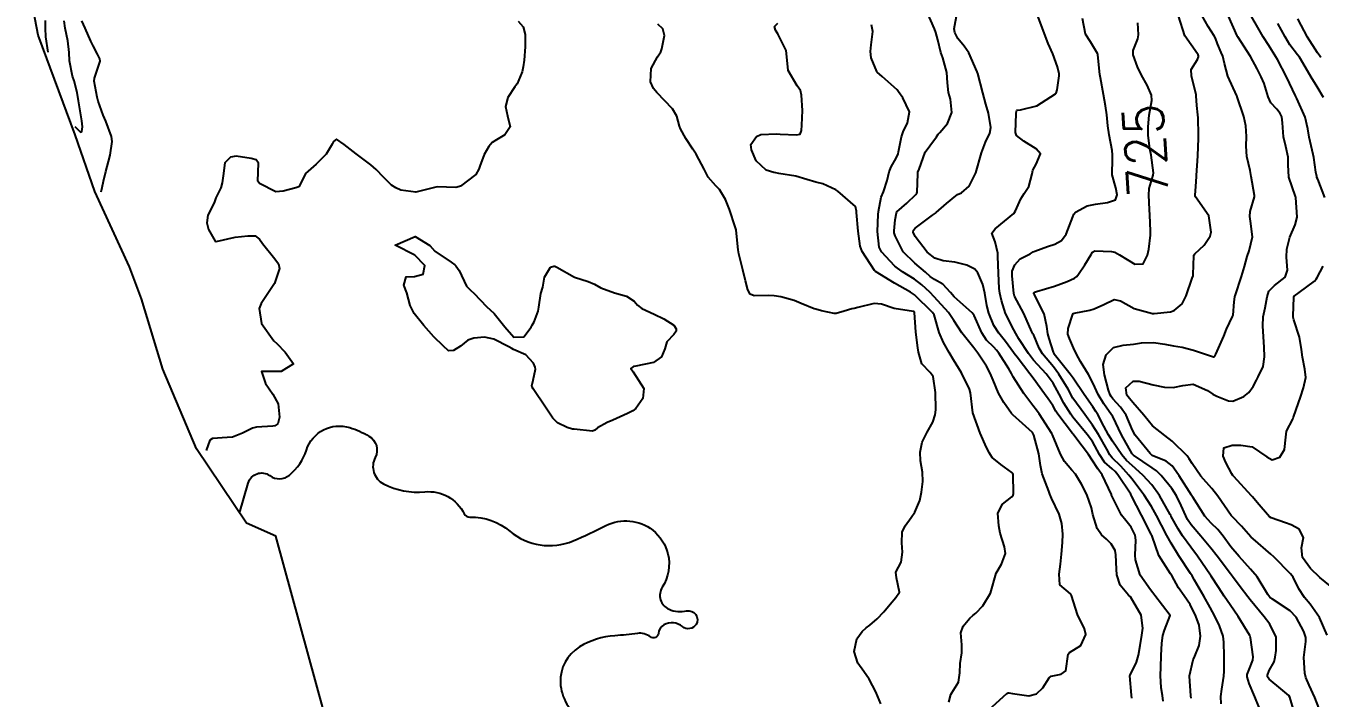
# Model space of a CAD drawing. Header units: metres. Extents: x 318500 to 325275, y 7408834 to 7428799.
# Drawn here: x 319946.5 to 320076, y 7413586.3 to 7413653.5 of the extents above; entities that cross this region are included whole.
import ezdxf
from ezdxf.enums import TextEntityAlignment as Align

# ---------------------------------------------------------------- set-up
doc = ezdxf.new("R2010")
doc.units = ezdxf.units.M
doc.header["$MEASUREMENT"] = 0
for name, color, linetype in [('Area', 45, 'Continuous'), ('Cotas', 45, 'Continuous'), ('Curvas de Nivel 1m', 11, 'Continuous'), ('Curvas de Nivel 5m', 15, 'Continuous'), ('Hidrografia', 140, 'Continuous')]:
    doc.layers.add(name, color=color, linetype=linetype)
doc.styles.add('Style-STANDARD', font='STANDARD.shx')

msp = doc.modelspace()

# ---------------------------------------------------------------- linework, layer by layer
at = {"layer": 'Area'}
msp.add_lwpolyline([(319980.38, 7413570.24), (319971.52, 7413602.52), (319968.6, 7413603.79), (319963.6, 7413611.25), (319960.23, 7413619.22), (319958.09, 7413626.25), (319956.91, 7413629.42), (319953.42, 7413636.98), (319951.47, 7413642.64), (319947.76, 7413652.59), (319946.53, 7413659.05)], dxfattribs=at)
at = {"layer": 'Curvas de Nivel 1m', "flags": 128}
for points, elevation in [([(320057.17, 7413586.31), (320057.14, 7413586.61), (320056.97, 7413588.54), (320056.99, 7413588.61), (320057.62, 7413589.9), (320057.82, 7413590.6), (320057.98, 7413591.56), (320058.16, 7413592.6), (320058.27, 7413593.29), (320058.1, 7413594.6), (320057.01, 7413596.44), (320056.84, 7413596.61), (320055.99, 7413597.6), (320055.66, 7413598.63), (320055.61, 7413599.2), (320055.56, 7413600.63), (320055.49, 7413601.06), (320055.08, 7413601.75), (320054.63, 7413602.2), (320054.13, 7413602.65), (320053.7, 7413603.26), (320053.26, 7413604.67), (320053.12, 7413605.34), (320052.67, 7413606.67), (320052.13, 7413607.7), (320051.52, 7413608.69), (320051.17, 7413609.11), (320050.44, 7413609.96), (320050.02, 7413610.71), (320049.22, 7413612.65), (320049.19, 7413612.72), (320049.16, 7413612.78), (320047.88, 7413614.74), (320047.62, 7413615.11), (320047.26, 7413615.58), (320046.37, 7413616.76), (320045.3, 7413618.45), (320045.11, 7413618.77), (320044.85, 7413619.24), (320043.86, 7413620.79), (320043.63, 7413621.1), (320043.34, 7413621.4), (320042.63, 7413622.1), (320042.16, 7413622.82), (320041.38, 7413624.56), (320041.18, 7413624.83), (320039.4, 7413626.43), (320039.02, 7413626.86), (320038.26, 7413627.71), (320037.42, 7413628.17), (320036.99, 7413628.46), (320036.51, 7413628.89), (320035.44, 7413629.79), (320034.3, 7413630.92), (320033.48, 7413632.52), (320033.39, 7413632.84), (320033.38, 7413632.93), (320033.38, 7413633.03), (320033.5, 7413634.12), (320033.61, 7413634.83), (320033.66, 7413634.93), (320034.65, 7413635.79), (320035.54, 7413636.68), (320035.65, 7413636.8), (320035.69, 7413636.91), (320035.74, 7413638.74), (320035.76, 7413638.91), (320035.87, 7413639.2), (320036.48, 7413640.9), (320036.95, 7413641.54), (320037.61, 7413642.43), (320037.79, 7413642.71), (320037.95, 7413642.88), (320038.73, 7413643.76), (320039.15, 7413644.86), (320039.01, 7413646.21), (320038.82, 7413646.87), (320038.72, 7413647.83), (320038.66, 7413648.87), (320038.25, 7413650.34), (320038.07, 7413650.88), (320037.74, 7413652.14), (320037.56, 7413652.88), (320037.42, 7413653.22), (320036.67, 7413654.9)], 721), ([(320060.3, 7413586), (320060.23, 7413586.57), (320060.1, 7413587.35), (320060.03, 7413588.57), (320060.07, 7413589.41), (320060.1, 7413590.57), (320060.16, 7413591.79), (320060.27, 7413592.57), (320060.41, 7413593.11), (320060.98, 7413594.56), (320059.47, 7413596.58), (320059.27, 7413596.84), (320059.02, 7413597.13), (320057.99, 7413598.6), (320057.53, 7413600.13), (320057.5, 7413600.61), (320057.57, 7413602.11), (320057.5, 7413602.61), (320057.1, 7413603.4), (320056.55, 7413604.06), (320056.12, 7413604.62), (320055.14, 7413606.59), (320055.12, 7413606.64), (320055.11, 7413606.67), (320054.18, 7413608.65), (320053.77, 7413609.25), (320053.18, 7413610.1), (320052.81, 7413610.67), (320051.56, 7413612.34), (320051.29, 7413612.69), (320051.22, 7413612.78), (320049.76, 7413614.71), (320049.56, 7413615.02), (320049.26, 7413615.57), (320048.79, 7413616.25), (320048.43, 7413616.73), (320047.29, 7413618.31), (320046.97, 7413618.75), (320045.68, 7413620.41), (320045.39, 7413620.77), (320045.33, 7413620.86), (320044.52, 7413621.96), (320043.85, 7413622.79), (320043.36, 7413623.58), (320042.84, 7413624.81), (320042.64, 7413625.57), (320042.45, 7413626.81), (320042.27, 7413627.66), (320041.74, 7413628.83), (320041.44, 7413629.19), (320040.67, 7413629.61), (320039.45, 7413629.91), (320038.29, 7413630.03), (320037.45, 7413630.3), (320036.69, 7413630.89), (320035.48, 7413632.46), (320035.3, 7413632.91), (320035.32, 7413633.09), (320035.49, 7413633.29), (320037.21, 7413634.59), (320037.51, 7413634.81), (320037.6, 7413634.88), (320038.62, 7413635.77), (320039.54, 7413636.54), (320039.73, 7413636.66), (320040.12, 7413636.84), (320040.88, 7413637.5), (320041.57, 7413638.83), (320042.11, 7413640.82), (320042.52, 7413641.91), (320042.96, 7413642.81), (320043.07, 7413643.37), (320042.81, 7413644.81), (320042.54, 7413645.7), (320042.25, 7413646.82), (320041.74, 7413648.78), (320041.73, 7413648.83), (320041.7, 7413648.93), (320040.84, 7413650.84), (320040.38, 7413651.49), (320039.74, 7413652.27), (320039.45, 7413652.86), (320039.39, 7413653.23), (320039.7, 7413654.86)], 722), ([(319948.76, 7413650.89), (319948.54, 7413652.44), (319948.51, 7413653.3), (319948.49, 7413654.07)], 716), ([(319951.43, 7413643.47), (319951.98, 7413642.89), (319952.13, 7413642.97), (319952.2, 7413643.43), (319952.14, 7413644.02), (319952.06, 7413644.45), (319951.8, 7413646.03), (319951.65, 7413646.86), (319951.35, 7413648.03), (319951.21, 7413648.5), (319950.91, 7413650.04), (319950.87, 7413650.88), (319950.72, 7413652.04), (319950.47, 7413653.31), (319950.37, 7413654.04)], 717), ([(319954.06, 7413636.93), (319954.17, 7413637.36), (319954.31, 7413637.99), (319954.53, 7413638.97), (319954.8, 7413639.98), (319954.96, 7413640.59), (319955.17, 7413641.98), (319955.1, 7413642.48), (319954.52, 7413643.99), (319954.25, 7413644.61), (319953.75, 7413646), (319953.65, 7413646.41), (319953.37, 7413648), (319953.38, 7413648.3), (319953.69, 7413649.2), (319953.91, 7413649.79), (319953.96, 7413650), (319953.94, 7413650.24), (319953.71, 7413650.7), (319953.25, 7413651.54), (319953.04, 7413652.01), (319952.47, 7413653.29), (319952.13, 7413654.02)], 718), ([(319995.76, 7413653.99), (319996.27, 7413653.43), (319996.49, 7413652.67), (319996.48, 7413651.43), (319996.37, 7413650.09), (319996.29, 7413649.43), (319996.18, 7413648.95), (319995.67, 7413647.75), (319995.55, 7413647.56), (319995.45, 7413647.44), (319994.73, 7413646.38), (319994.51, 7413645.46), (319994.71, 7413644.53), (319994.97, 7413643.45), (319994.43, 7413642.64), (319993.6, 7413642.13), (319993.19, 7413641.88), (319992.84, 7413641.48), (319992.38, 7413640.68), (319991.94, 7413639.49), (319991.84, 7413639.2), (319991.55, 7413638.66), (319990.01, 7413637.51), (319989.67, 7413637.39), (319989.54, 7413637.38), (319987.67, 7413637.42), (319987.54, 7413637.4), (319986.07, 7413637.02), (319985.53, 7413636.91), (319984.03, 7413637.1), (319983.54, 7413637.33), (319983.12, 7413637.61), (319982.32, 7413638.39), (319981.56, 7413639.16), (319981.03, 7413639.64), (319979.58, 7413640.74), (319978.38, 7413641.67), (319977.6, 7413642.2), (319977.31, 7413641.97), (319977.16, 7413641.69), (319976.58, 7413640.69), (319975.56, 7413639.71), (319974.49, 7413638.78), (319974, 7413637.73), (319973.82, 7413637.44), (319973.53, 7413637.33), (319972.28, 7413637), (319971.53, 7413636.95), (319969.89, 7413637.78), (319969.74, 7413637.99), (319969.81, 7413639.79), (319969.57, 7413640.14), (319969.08, 7413640.28), (319967.57, 7413640.49), (319966.99, 7413640.4), (319966.43, 7413639.83), (319966.26, 7413638.54), (319966.17, 7413637.83), (319966.03, 7413637.34), (319965.52, 7413636.32), (319965.41, 7413635.94), (319965.36, 7413635.84), (319964.74, 7413634.6), (319964.64, 7413633.85), (319964.8, 7413633.18), (319965.46, 7413632.01), (319965.58, 7413631.96), (319967.47, 7413632.4), (319968.75, 7413632.52), (319969.47, 7413632.53), (319969.89, 7413632.21), (319970.19, 7413631.78), (319971.44, 7413630.23), (319971.8, 7413629.75), (319971.9, 7413629.28), (319971.4, 7413627.76), (319970.08, 7413625.78), (319969.88, 7413625.27), (319970.1, 7413623.78), (319971.32, 7413622.03), (319971.62, 7413621.76), (319972.47, 7413620.9), (319973.3, 7413619.73), (319972.08, 7413618.96), (319971.29, 7413618.98), (319970.11, 7413618.96), (319970.49, 7413617.77), (319971.25, 7413616.7), (319971.76, 7413615.75), (319971.89, 7413614.42), (319971.73, 7413613.75), (319971.44, 7413613.53), (319971.22, 7413613.49), (319969.59, 7413613.41), (319969.21, 7413613.3), (319968.21, 7413612.79), (319967.2, 7413612.42), (319966.65, 7413612.36), (319965.2, 7413612.27), (319964.94, 7413612.1), (319964.57, 7413611.07)], 718), ([(320032.05, 7413585.75), (320031.54, 7413586.95), (320030.89, 7413588.19), (320030.36, 7413588.97), (320029.76, 7413589.82), (320029.37, 7413590.98), (320029.66, 7413592.25), (320030.19, 7413592.97), (320030.59, 7413593.33), (320030.96, 7413593.61), (320031.68, 7413594.24), (320032.36, 7413594.94), (320032.99, 7413595.72), (320033.56, 7413596.36), (320033.92, 7413596.92), (320033.62, 7413598.33), (320033.56, 7413598.92), (320034.08, 7413599.89), (320034.23, 7413600.92), (320034.14, 7413601.85), (320034.19, 7413602.92), (320034.47, 7413603.54), (320035.1, 7413604.36), (320035.44, 7413604.91), (320035.95, 7413606.07), (320036.12, 7413606.9), (320036.24, 7413607.98), (320036.23, 7413608.89), (320036.03, 7413610.04), (320035.98, 7413610.9), (320036.2, 7413611.9), (320036.69, 7413612.89), (320037.24, 7413613.91), (320037.48, 7413614.64), (320037.53, 7413614.88), (320037.55, 7413615.18), (320037.52, 7413616.88), (320037.29, 7413618.46), (320037, 7413618.88), (320036.16, 7413619.74), (320035.82, 7413620.9), (320035.75, 7413621.33), (320035.55, 7413622.91), (320035.43, 7413624.86), (320035.41, 7413624.91), (320035.38, 7413624.94), (320035.32, 7413624.97), (320033.38, 7413625.28), (320032.13, 7413625.69), (320031.39, 7413625.78), (320029.76, 7413625.36), (320029.38, 7413625.26), (320029.16, 7413625.22), (320028.37, 7413625), (320027.6, 7413624.78), (320027.38, 7413624.76), (320026.12, 7413625.03), (320025.54, 7413625.19), (320025.38, 7413625.24), (320024.09, 7413625.76), (320023.39, 7413626.06), (320022.05, 7413626.43), (320021.39, 7413626.54), (320020.86, 7413626.57), (320019.39, 7413626.54), (320018.98, 7413626.71), (320018.75, 7413627.13), (320018.52, 7413628.02), (320018.24, 7413629.14), (320017.86, 7413630.74), (320017.78, 7413631.15), (320017.74, 7413631.43), (320017.57, 7413633.15), (320017.55, 7413633.22), (320017.48, 7413633.42), (320016.9, 7413635.16), (320016.52, 7413636.17), (320015.9, 7413637.17), (320015.54, 7413637.55), (320014.78, 7413638.41), (320014.38, 7413639.19), (320013.58, 7413640.69), (320013.25, 7413641.21), (320012.56, 7413642.26), (320012.02, 7413643.22), (320011.91, 7413643.51), (320011.63, 7413644.5), (320011.22, 7413645.23), (320009.66, 7413646.86), (320009.3, 7413647.26), (320009.02, 7413647.92), (320009.09, 7413649.26), (320009.71, 7413650.42), (320010.04, 7413650.92), (320010.16, 7413651.25), (320010.42, 7413652.57), (320010.23, 7413653.25), (320009.76, 7413653.7)], 718), ([(320038.86, 7413585.91), (320039.04, 7413586.67), (320039.14, 7413586.85), (320039.82, 7413587.91), (320039.96, 7413588.84), (320039.98, 7413589.77), (320040.17, 7413590.84), (320040.14, 7413591.64), (320040.04, 7413592.84), (320040.3, 7413593.49), (320040.97, 7413594.31), (320041.24, 7413594.56), (320041.57, 7413594.82), (320042.26, 7413595.54), (320043.01, 7413596.8), (320043.59, 7413598.79), (320044.12, 7413599.7), (320044.52, 7413600.78), (320044.41, 7413601.44), (320043.99, 7413602.79), (320043.84, 7413603.53), (320043.76, 7413604.79), (320044.21, 7413605.7), (320045.14, 7413606.44), (320045.29, 7413606.62), (320045.32, 7413606.77), (320045.28, 7413608.66), (320045.25, 7413608.77), (320045.17, 7413608.88), (320044.06, 7413609.67), (320043.19, 7413610.36), (320043.01, 7413610.63), (320042.93, 7413610.8), (320042.63, 7413611.37), (320041.98, 7413612.82), (320041.25, 7413614.83), (320041.02, 7413616.83), (320040.91, 7413617.2), (320040.12, 7413618.84), (320039.32, 7413620.15), (320038.88, 7413620.86), (320038.33, 7413621.86), (320037.9, 7413622.87), (320037.38, 7413624.64), (320037.23, 7413624.88), (320035.41, 7413626.64), (320035.01, 7413626.91), (320033.41, 7413627.79), (320031.53, 7413628.96), (320031.43, 7413629.06), (320030.2, 7413630.98), (320030, 7413631.51), (320029.8, 7413632.99), (320029.62, 7413634.88), (320029.61, 7413634.99), (320029.52, 7413635.47), (320027.76, 7413637.01), (320027.54, 7413637.15), (320026.25, 7413637.73), (320025.55, 7413637.89), (320024.66, 7413638.16), (320023.55, 7413638.51), (320021.86, 7413638.78), (320021.56, 7413638.84), (320021.35, 7413638.88), (320020.59, 7413639.1), (320019.57, 7413640.03), (320019.1, 7413641.13), (320019.06, 7413641.67), (320019.61, 7413642.48), (320020.05, 7413642.67), (320021.61, 7413642.74), (320021.99, 7413642.71), (320023.61, 7413642.63), (320023.98, 7413642.7), (320024.11, 7413643.06), (320024.16, 7413643.6), (320024.22, 7413645.06), (320024.11, 7413646.61), (320024.01, 7413647.06), (320023.68, 7413647.54), (320022.78, 7413649.08), (320022.68, 7413650.11), (320022.57, 7413651.08), (320021.74, 7413652.75), (320021.53, 7413653.1), (320021.4, 7413653.46), (320021.76, 7413653.8)], 719), ([(320063.09, 7413586.31), (320063.07, 7413586.53), (320062.94, 7413588.49), (320062.94, 7413588.53), (320063.31, 7413590.14), (320063.46, 7413590.52), (320063.9, 7413591.56), (320064.03, 7413592.52), (320063.88, 7413593.61), (320063.57, 7413594.52), (320063, 7413595.66), (320062.4, 7413596.54), (320061.82, 7413597.35), (320061.15, 7413598.56), (320061.03, 7413598.75), (320059.85, 7413600.58), (320059.19, 7413602.49), (320059.15, 7413602.59), (320059.13, 7413602.63), (320059.09, 7413602.71), (320058.14, 7413604.6), (320057.14, 7413606.54), (320057.1, 7413606.61), (320057.05, 7413606.71), (320055.76, 7413608.63), (320055.49, 7413608.96), (320055.18, 7413609.23), (320054.44, 7413609.91), (320053.94, 7413610.66), (320053.21, 7413611.96), (320052.69, 7413612.68), (320051.25, 7413614.42), (320051.05, 7413614.69), (320050.37, 7413615.81), (320049.9, 7413616.71), (320049.29, 7413617.8), (320048.58, 7413618.73), (320047.32, 7413620.12), (320046.82, 7413620.76), (320045.87, 7413622.24), (320045.57, 7413622.77), (320045.36, 7413623.13), (320044.53, 7413624.78), (320044.13, 7413626.06), (320043.97, 7413626.79), (320043.9, 7413627.28), (320043.81, 7413628.79), (320043.77, 7413630.48), (320043.75, 7413630.8), (320043.48, 7413631.93), (320043.15, 7413632.81), (320043.49, 7413633.22), (320045.36, 7413634.77), (320045.42, 7413634.86), (320045.51, 7413635.05), (320046.06, 7413636.23), (320046.39, 7413636.76), (320046.84, 7413637.47), (320047.19, 7413638.75), (320047.24, 7413639.09), (320047.58, 7413639.69), (320048.01, 7413640.74), (320047.6, 7413641.25), (320046.36, 7413642.01), (320045.62, 7413642.56), (320045.54, 7413642.77), (320045.53, 7413642.86), (320045.58, 7413644.78), (320045.58, 7413644.85), (320045.65, 7413645.1), (320046.01, 7413645.13), (320047.66, 7413645.53), (320049.54, 7413646.72), (320049.6, 7413646.8), (320049.68, 7413647.15), (320049.9, 7413648.52), (320049.89, 7413648.72), (320049.71, 7413649.42), (320049.25, 7413650.73), (320048.79, 7413651.78), (320048.41, 7413652.74), (320047.78, 7413654.42)], 723), ([(320066.1, 7413585.73), (320066.07, 7413586.49), (320066.17, 7413587.2), (320066.35, 7413588.49), (320066.38, 7413589.02), (320066.38, 7413590.49), (320066.36, 7413591.9), (320066.28, 7413592.49), (320065.93, 7413593.53), (320065.47, 7413594.5), (320064.99, 7413595.38), (320064.35, 7413596.52), (320063.44, 7413598.11), (320063.19, 7413598.53), (320063.03, 7413598.78), (320061.87, 7413600.55), (320061.08, 7413601.81), (320060.65, 7413602.57), (320060.12, 7413603.6), (320059.62, 7413604.58), (320059.12, 7413605.48), (320058.4, 7413606.6), (320057.16, 7413608.24), (320056.87, 7413608.61), (320056.06, 7413609.51), (320055.19, 7413610.35), (320055.05, 7413610.5), (320054.95, 7413610.64), (320054.65, 7413611.19), (320053.84, 7413612.66), (320053.23, 7413613.62), (320052.46, 7413614.68), (320051.27, 7413616.32), (320051.13, 7413616.55), (320051.05, 7413616.69), (320050.78, 7413617.19), (320049.87, 7413618.71), (320049.31, 7413619.43), (320048.22, 7413620.74), (320047.9, 7413621.3), (320047.35, 7413622.59), (320047.26, 7413622.75), (320047.17, 7413622.93), (320046.37, 7413624.76), (320045.41, 7413626.51), (320045.34, 7413626.77), (320045.2, 7413628.54), (320045.18, 7413628.77), (320045.2, 7413629.01), (320045.44, 7413629.63), (320046, 7413630.22), (320046.98, 7413630.75), (320047.3, 7413630.92), (320047.46, 7413631), (320048.72, 7413631.48), (320049.47, 7413631.71), (320050.12, 7413632.07), (320050.6, 7413632.7), (320051.25, 7413634.44), (320051.35, 7413634.69), (320051.51, 7413634.89), (320052.68, 7413635.52), (320053.53, 7413635.7), (320054.74, 7413635.86), (320055.53, 7413636.12), (320055.7, 7413636.64), (320055.55, 7413637.35), (320055.2, 7413638.65), (320055.21, 7413640.27), (320055.23, 7413640.65), (320055.18, 7413641.06), (320054.88, 7413642.65), (320054.76, 7413643.53), (320054.67, 7413644.65), (320054.54, 7413645.54), (320054.32, 7413646.66), (320054.02, 7413648.34), (320053.97, 7413648.67), (320053.76, 7413650.63), (320053.76, 7413650.67), (320053.76, 7413650.7), (320053.73, 7413650.78), (320053.01, 7413651.95), (320052.53, 7413652.69), (320052.21, 7413654.26)], 724), ([(320073.4, 7413584.93), (320072.98, 7413586.4), (320072.87, 7413586.59), (320072.06, 7413587.24), (320070.9, 7413588.19), (320070.74, 7413588.43), (320070.73, 7413588.6), (320070.91, 7413589.06), (320071.39, 7413589.95), (320071.49, 7413590.42), (320071.59, 7413591.07), (320071.58, 7413592.42), (320070.97, 7413593.69), (320070.4, 7413594.44), (320069.01, 7413596.15), (320068.77, 7413596.45), (320068, 7413597.44), (320067.22, 7413598.48), (320067.03, 7413598.74), (320065.7, 7413600.5), (320065.07, 7413601.3), (320064.05, 7413602.52), (320063.1, 7413603.65), (320062.74, 7413604.17), (320062.55, 7413604.54), (320062.11, 7413605.56), (320061.63, 7413606.55), (320061.15, 7413607.27), (320060.1, 7413608.58), (320059.63, 7413609.04), (320059.18, 7413609.35), (320057.31, 7413610.61), (320057.19, 7413610.73), (320056.12, 7413612.63), (320055.25, 7413614.46), (320055.14, 7413614.64), (320054.35, 7413615.74), (320053.8, 7413616.66), (320053.29, 7413617.76), (320052.81, 7413618.67), (320052.04, 7413619.96), (320051.64, 7413620.69), (320051.34, 7413621.33), (320050.91, 7413622.26), (320050.76, 7413622.7), (320050.78, 7413623.28), (320051.26, 7413624.69), (320051.3, 7413624.77), (320051.38, 7413624.8), (320052.96, 7413625.1), (320053.39, 7413625.23), (320054.37, 7413625.68), (320055.4, 7413626.18), (320056.01, 7413626.02), (320057.39, 7413625.26), (320059.21, 7413624.77), (320059.38, 7413624.76), (320061.02, 7413624.94), (320061.39, 7413625.06), (320062.19, 7413625.75), (320062.6, 7413626.54), (320063.2, 7413628.31), (320063.28, 7413628.53), (320063.3, 7413628.66), (320063.36, 7413630.53), (320063.38, 7413630.62), (320063.46, 7413630.73), (320064.39, 7413631.6), (320065, 7413632.51), (320065.11, 7413632.9), (320064.86, 7413634.52), (320063.54, 7413636.45), (320063.5, 7413636.53), (320063.49, 7413636.59), (320063.55, 7413637.48), (320063.62, 7413638.47), (320063.62, 7413638.53), (320063.62, 7413638.58), (320063.76, 7413640.54), (320063.84, 7413642.31), (320063.84, 7413642.54), (320063.78, 7413644.41), (320063.77, 7413644.54), (320063.76, 7413644.64), (320063.66, 7413645.56), (320063.59, 7413646.54), (320063.58, 7413646.63), (320063.13, 7413648.55), (320063.09, 7413649.16), (320063.72, 7413650.18), (320063.84, 7413650.43), (320063.84, 7413650.54), (320063.81, 7413650.62), (320063.73, 7413650.74), (320062.45, 7413652.55), (320061.82, 7413654.52)], 726), ([(320075.87, 7413585.35), (320075.46, 7413586.36), (320074.89, 7413587.62), (320074.58, 7413588.37), (320074.48, 7413588.81), (320074.36, 7413590.38), (320074.55, 7413591.98), (320074.56, 7413592.38), (320074.36, 7413592.98), (320073.59, 7413594.39), (320072.99, 7413595.04), (320071.23, 7413596.2), (320071.01, 7413596.35), (320070.93, 7413596.43), (320070.76, 7413596.68), (320069.68, 7413598.44), (320069.04, 7413599.2), (320067.9, 7413600.47), (320067.07, 7413601.45), (320066.29, 7413602.49), (320065.75, 7413603.16), (320065.1, 7413603.79), (320064.46, 7413604.52), (320063.25, 7413606.41), (320063.18, 7413606.53), (320063.14, 7413606.59), (320061.89, 7413608.55), (320061.6, 7413608.98), (320061.18, 7413609.53), (320060.6, 7413609.99), (320059.19, 7413610.58), (320059, 7413610.78), (320057.5, 7413612.61), (320057.23, 7413613.1), (320056.59, 7413614.62), (320056.04, 7413615.41), (320055.27, 7413616.24), (320055.08, 7413616.46), (320054.98, 7413616.64), (320054.81, 7413617.11), (320054.43, 7413618.65), (320054.29, 7413619.68), (320054.58, 7413620.65), (320055.34, 7413621.36), (320056.3, 7413621.59), (320057.34, 7413621.69), (320058.13, 7413621.82), (320059.34, 7413621.87), (320060.46, 7413621.69), (320061.34, 7413621.54), (320062.2, 7413621.41), (320063.34, 7413621.12), (320065.13, 7413620.51), (320065.33, 7413620.45), (320065.39, 7413620.45), (320065.45, 7413620.51), (320065.55, 7413620.72), (320066.35, 7413622.49), (320066.64, 7413623.21), (320067.24, 7413624.48), (320067.28, 7413624.59), (320067.4, 7413625.95), (320067.45, 7413626.44), (320067.46, 7413626.48), (320067.48, 7413626.55), (320068.13, 7413628.47), (320068.43, 7413629.48), (320068.68, 7413630.46), (320068.88, 7413631.05), (320069.22, 7413632.45), (320069.04, 7413633.99), (320068.96, 7413634.46), (320069, 7413634.98), (320069.43, 7413636.45), (320069.43, 7413636.56), (320069.1, 7413638.46), (320068.98, 7413639.06), (320068.67, 7413640.47), (320068.58, 7413641.5), (320068.62, 7413642.47), (320068.56, 7413643.55), (320068.35, 7413644.47), (320067.71, 7413646.44), (320067.7, 7413646.48), (320067.67, 7413646.54), (320066.75, 7413648.49), (320066.44, 7413649.78), (320066.26, 7413650.5), (320066.1, 7413650.87), (320065.74, 7413651.73), (320065.53, 7413652.29), (320065.41, 7413652.52), (320064.81, 7413653.48), (320064.18, 7413654.53)], 727), ([(320076.7, 7413592.61), (320075.93, 7413594.36), (320075, 7413595.7), (320074.44, 7413596.38), (320073.88, 7413597.25), (320073.29, 7413598.4), (320073.03, 7413598.73), (320071.36, 7413600.43), (320071.06, 7413600.72), (320069.29, 7413602.24), (320069.09, 7413602.42), (320069.06, 7413602.45), (320068.13, 7413603.49), (320067.19, 7413604.48), (320067.11, 7413604.57), (320065.76, 7413606.5), (320065.15, 7413607.26), (320064.07, 7413608.52), (320063.18, 7413609.78), (320062.91, 7413610.25), (320062.7, 7413610.54), (320061.21, 7413612.01), (320060.45, 7413612.57), (320059.23, 7413613.54), (320058.35, 7413614.6), (320057.26, 7413615.88), (320056.91, 7413616.26), (320056.66, 7413616.62), (320056.56, 7413617.34), (320057.29, 7413618.01), (320057.89, 7413618), (320059.29, 7413617.65), (320060.43, 7413617.42), (320061.28, 7413617.36), (320062.25, 7413617.58), (320063.29, 7413617.72), (320064.74, 7413617.06), (320065.27, 7413616.7), (320065.67, 7413616.5), (320066.83, 7413616.05), (320067.27, 7413616.01), (320068.36, 7413616.46), (320068.86, 7413616.87), (320069.29, 7413617.48), (320069.62, 7413618.12), (320069.8, 7413618.44), (320070.29, 7413619.47), (320070.42, 7413620.44), (320070.39, 7413621.39), (320070.34, 7413622.44), (320070.26, 7413623.55), (320070.31, 7413624.44), (320070.51, 7413625.33), (320070.68, 7413626.44), (320070.85, 7413627.01), (320071.42, 7413627.58), (320072.49, 7413628.41), (320072.74, 7413629.11), (320072.64, 7413630.41), (320072.68, 7413631.2), (320072.95, 7413632.41), (320073.5, 7413633.64), (320073.69, 7413634.4), (320073.58, 7413636.36), (320073.57, 7413636.4), (320073.54, 7413636.46), (320072.85, 7413638.41), (320072.8, 7413639.63), (320072.81, 7413640.41), (320072.55, 7413641.47), (320072.32, 7413642.42), (320072.23, 7413643.84), (320072.16, 7413644.42), (320072.01, 7413644.78), (320071.66, 7413645.2), (320071.06, 7413645.84), (320070.78, 7413646.44), (320070.38, 7413647.76), (320070.1, 7413648.45), (320069.71, 7413649.24), (320069.02, 7413650.47), (320067.75, 7413652.44), (320067.74, 7413652.47), (320067.71, 7413652.52), (320066.83, 7413654.49)], 728), ([(320076.45, 7413636.37), (320075.76, 7413638.19), (320075.68, 7413638.38), (320075.66, 7413638.46), (320075.58, 7413638.91), (320075.36, 7413640.38), (320075.29, 7413640.68), (320074.9, 7413642.39), (320074.78, 7413643.25), (320074.5, 7413644.39), (320073.67, 7413646.26), (320073.62, 7413646.35), (320073.59, 7413646.4), (320073.52, 7413646.55), (320072.63, 7413648.42), (320071.73, 7413650.16), (320071.57, 7413650.43), (320070.86, 7413651.57), (320070.3, 7413652.45), (320069.76, 7413653.36), (320069.12, 7413654.47)], 729), ([(320076.06, 7413650.38), (320075.92, 7413650.57), (320075.73, 7413650.85), (320074.72, 7413652.39), (320073.78, 7413654.24)], 731), ([(320077.02, 7413597.5), (320075.97, 7413598.36), (320075.04, 7413599.26), (320074.23, 7413600.38), (320074.12, 7413601.34), (320074.32, 7413602.38), (320073.9, 7413603.19), (320073.1, 7413603.63), (320072.53, 7413603.84), (320071.11, 7413604.33), (320070.94, 7413604.43), (320069.7, 7413605.87), (320069.23, 7413606.45), (320069.14, 7413606.55), (320067.37, 7413608.48), (320067.27, 7413608.58), (320067.17, 7413608.74), (320066.56, 7413609.86), (320066.29, 7413610.49), (320066.35, 7413611.34), (320067.21, 7413611.6), (320068.06, 7413611.61), (320069.2, 7413611.43), (320070.65, 7413610.44), (320071.19, 7413610.13), (320071.95, 7413610.42), (320072.44, 7413611.17), (320072.56, 7413612.41), (320072.64, 7413613), (320073.25, 7413614.2), (320073.31, 7413614.34), (320073.33, 7413614.4), (320073.38, 7413614.52), (320074.02, 7413616.39), (320074.34, 7413617.33), (320074.56, 7413618.38), (320074.48, 7413619.21), (320074.22, 7413620.39), (320074.12, 7413621.17), (320073.92, 7413622.39), (320073.38, 7413624.12), (320073.29, 7413624.4), (320073.29, 7413624.5), (320073.35, 7413626.4), (320073.41, 7413626.49), (320073.9, 7413626.87), (320075.43, 7413628.01), (320075.6, 7413628.2), (320075.7, 7413628.37), (320076.31, 7413629.5)], 729)]:
    msp.add_lwpolyline(points, dxfattribs=dict(at, elevation=elevation))
at = {"layer": 'Curvas de Nivel 1m', "elevation": 718, "flags": 128}
msp.add_lwpolyline([(319999, 7413629.39), (319999.33, 7413629.49), (319999.43, 7413629.49), (319999.65, 7413629.39), (320001.42, 7413628.41), (320002.78, 7413627.97), (320003.41, 7413627.69), (320004.04, 7413627.32), (320005.4, 7413626.82), (320006.61, 7413626.51), (320007.39, 7413625.99), (320007.7, 7413625.6), (320008.16, 7413625.27), (320009.37, 7413624.7), (320010.36, 7413624.24), (320011.36, 7413623.6), (320011.59, 7413623.23), (320011.58, 7413622.99), (320011.34, 7413622.68), (320010.65, 7413621.92), (320010.45, 7413621.24), (320010.11, 7413620.45), (320009.31, 7413619.86), (320007.53, 7413619.51), (320007.3, 7413619.48), (320007.03, 7413619.28), (320007.29, 7413618.95), (320008.33, 7413617.26), (320008.26, 7413616.26), (320007.56, 7413615.28), (320007.24, 7413615.03), (320006.72, 7413614.77), (320005.23, 7413614.1), (320004.67, 7413613.87), (320003.7, 7413613.33), (320003.44, 7413613.1), (320003.22, 7413613.02), (320001.39, 7413613.19), (320001.22, 7413613.21), (320000.67, 7413613.37), (319999.7, 7413613.85), (319999.23, 7413614.31), (319998.51, 7413615.4), (319997.27, 7413617.24), (319997.17, 7413617.41), (319997.15, 7413617.54), (319997.28, 7413618.11), (319997.5, 7413619.2), (319997.48, 7413619.41), (319997.3, 7413619.82), (319996.53, 7413620.64), (319995.32, 7413621.18), (319995.14, 7413621.27), (319994.85, 7413621.45), (319993.33, 7413622.19), (319992.41, 7413622.4), (319991.33, 7413622.29), (319990.74, 7413622.09), (319990.02, 7413621.51), (319989.32, 7413621.06), (319988.82, 7413621.03), (319988.26, 7413621.54), (319987.33, 7413622.42), (319986.33, 7413623.56), (319985.37, 7413624.77), (319984.98, 7413625.58), (319984.64, 7413626.83), (319984.33, 7413627.59), (319984.56, 7413628.43), (319985.41, 7413628.47), (319986.26, 7413628.71), (319986.45, 7413629.56), (319985.45, 7413630.6), (319983.46, 7413631.6), (319985.47, 7413632.48), (319986.94, 7413631.56), (319987.45, 7413631), (319989.06, 7413629.9), (319989.43, 7413629.63), (319989.55, 7413629.52), (319989.88, 7413629.06), (319990.61, 7413627.5), (319991.01, 7413627.11), (319991.39, 7413626.76), (319992.6, 7413625.48), (319993.37, 7413624.76), (319994.43, 7413623.45), (319995.33, 7413622.4), (319996.33, 7413622.43), (319997.08, 7413623.41), (319997.18, 7413623.59), (319997.36, 7413623.92), (319997.78, 7413625), (319997.85, 7413625.41), (319998.04, 7413626.76), (319998.23, 7413627.4), (319998.42, 7413628.39)], close=True, dxfattribs=at)
at = {"layer": 'Curvas de Nivel 5m', "flags": 128}
for points, elevation in [([(320042.85, 7413585.15), (320044.65, 7413586.77), (320044.8, 7413586.84), (320044.87, 7413586.84), (320045.21, 7413586.77), (320046.87, 7413586.53), (320047.62, 7413586.74), (320048.27, 7413587.34), (320048.89, 7413588.34), (320049.1, 7413588.51), (320050.1, 7413588.7), (320050.56, 7413589.04), (320050.79, 7413590.69), (320050.93, 7413590.87), (320052.06, 7413591.56), (320052.57, 7413592.67), (320052.41, 7413593.23), (320051.71, 7413594.68), (320051.11, 7413596.58), (320051.07, 7413596.69), (320051.01, 7413596.74), (320049.95, 7413597.64), (320049.89, 7413598.71), (320050.04, 7413599.71), (320050.13, 7413600.7), (320050.23, 7413601.86), (320050.25, 7413602.7), (320050.15, 7413603.76), (320049.9, 7413604.71), (320049.13, 7413606.32), (320048.97, 7413606.72), (320048.87, 7413607), (320048.2, 7413608.73), (320048.02, 7413609.58), (320047.85, 7413610.74), (320047.35, 7413612.62), (320047.3, 7413612.75), (320047.22, 7413612.86), (320046.23, 7413613.76), (320045.25, 7413614.63), (320045.12, 7413614.77), (320044.34, 7413615.86), (320043.83, 7413616.79), (320043.29, 7413618.1), (320042.99, 7413618.8), (320042.61, 7413619.51), (320041.74, 7413620.82), (320041.56, 7413621.06), (320041.34, 7413621.34), (320040.17, 7413622.84), (320039.37, 7413624.06), (320038.81, 7413624.86), (320037.4, 7413626.44), (320036.94, 7413626.89), (320036.15, 7413627.63), (320035.42, 7413628.2), (320034.22, 7413628.92), (320033.44, 7413629.49), (320032.11, 7413630.95), (320031.9, 7413631.39), (320031.72, 7413632.96), (320031.78, 7413634.68), (320031.81, 7413634.96), (320032.1, 7413636.39), (320032.31, 7413636.95), (320032.69, 7413638.08), (320032.9, 7413638.94), (320033.08, 7413639.43), (320033.58, 7413640.29), (320033.79, 7413640.73), (320033.83, 7413640.93), (320034.12, 7413642.42), (320034.28, 7413642.92), (320034.72, 7413643.83), (320034.93, 7413644.92), (320034.24, 7413646.35), (320033.83, 7413646.93), (320033.67, 7413647.14), (320032.17, 7413648.48), (320031.7, 7413648.9), (320031.64, 7413648.96), (320031.08, 7413650.33), (320031.01, 7413650.97), (320031.08, 7413651.62), (320031.26, 7413652.97), (320031.11, 7413653.62)], 720), ([(320069.91, 7413585.39), (320069.47, 7413586.44), (320068.89, 7413587.78), (320068.68, 7413588.45), (320068.69, 7413588.66), (320068.91, 7413589.18), (320069.27, 7413590.1), (320069.31, 7413590.45), (320069.03, 7413592.37), (320069.01, 7413592.45), (320068.95, 7413592.58), (320067.8, 7413594.47), (320067, 7413595.65), (320066.41, 7413596.49), (320065.85, 7413597.33), (320065.11, 7413598.51), (320065.03, 7413598.62), (320063.72, 7413600.52), (320063.07, 7413601.39), (320062.23, 7413602.54), (320061.79, 7413603.24), (320061.11, 7413604.48), (320061.08, 7413604.53), (320061.07, 7413604.56), (320061.01, 7413604.66), (320059.92, 7413606.58), (320059.16, 7413607.64), (320058.25, 7413608.6), (320057.18, 7413609.56), (320056.64, 7413610.07), (320056.16, 7413610.63), (320055.21, 7413612.02), (320054.84, 7413612.65), (320054.36, 7413613.52), (320053.77, 7413614.66), (320053.57, 7413614.98), (320053.26, 7413615.44), (320052.4, 7413616.68), (320051.29, 7413618.29), (320051, 7413618.69), (320049.66, 7413620.38), (320049.4, 7413620.72), (320049.38, 7413620.76), (320049.33, 7413620.89), (320048.89, 7413622.27), (320048.75, 7413622.73), (320048.64, 7413623.46), (320048.39, 7413624.73), (320047.41, 7413626.63), (320047.34, 7413626.75), (320047.34, 7413626.82), (320047.41, 7413626.9), (320047.63, 7413626.97), (320049.42, 7413627.49), (320050.68, 7413627.96), (320051.43, 7413628.3), (320051.65, 7413628.47), (320051.82, 7413628.69), (320052.47, 7413629.65), (320053.08, 7413630.67), (320053.24, 7413630.9), (320053.47, 7413631.02), (320055.13, 7413630.98), (320055.46, 7413630.9), (320055.92, 7413630.63), (320057.45, 7413629.7), (320058.3, 7413629.75), (320058.74, 7413630.6), (320058.85, 7413631.21), (320059.03, 7413632.59), (320059.04, 7413633.05), (320058.95, 7413634.6), (320058.94, 7413635.17), (320058.86, 7413636.6), (320058.88, 7413637.27), (320059.28, 7413638.59), (320059.31, 7413638.85), (320059.1, 7413640.59), (320058.97, 7413641.23), (320058.78, 7413642.6), (320058.8, 7413643.44), (320058.89, 7413644.6), (320059.15, 7413646.08), (320059.13, 7413646.6), (320058.68, 7413647.61), (320058.14, 7413648.61), (320057.71, 7413649.44), (320057.28, 7413650.62), (320057.28, 7413651.08), (320057.75, 7413652.25), (320057.82, 7413652.62), (320057.77, 7413653.83)], 725), ([(320076.33, 7413646.37), (320075.69, 7413647.44), (320075.11, 7413648.39), (320074.27, 7413649.85), (320073.92, 7413650.4), (320073.73, 7413650.65), (320072.97, 7413651.63), (320072.51, 7413652.42), (320071.77, 7413653.78)], 730)]:
    msp.add_lwpolyline(points, dxfattribs=dict(at, elevation=elevation))
at = {"layer": 'Hidrografia'}
msp.add_lwpolyline([(319967.91, 7413604.82), (319968.77, 7413607.82, -0.520667), (319970.92, 7413608.56, 0.34213), (319972.89, 7413608.61, 0.144265), (319974.59, 7413611.11, -0.412395), (319978.93, 7413613.36, -0.055719), (319980.85, 7413612.52, -0.400808), (319981.47, 7413610.38, 0.416728), (319982.31, 7413607.73, 0.142206), (319986.43, 7413606.94, -0.309931), (319990.38, 7413604.75, 0.29148), (319990.95, 7413604.4, -0.183911), (319994.95, 7413603, 0.282944), (320001.27, 7413602.04, 0.016971), (320004.55, 7413603.56, -0.290194), (320009.23, 7413603.11, -0.170668), (320010.75, 7413600.74, -0.202859), (320010.19, 7413597.4, 0.461974), (320010.87, 7413595.2, 0.156341), (320012.62, 7413595.03, -0.6608), (320013.57, 7413593.68, -0.455472), (320012.22, 7413593.46, 0.30897), (320010.36, 7413593.63, 0.241196), (320009.8, 7413592.78, -0.579886), (320009.01, 7413592.44, 0.198377), (320007.71, 7413592.78, -0.018619), (320005.45, 7413592.55, 0.122953), (320001.9, 7413591.43, 0.2712), (320000, 7413587.86, 0.261949), (320002.29, 7413584.15, -0.396435)], format="xyb", dxfattribs=at)

# ---------------------------------------------------------------- texts
at = {"layer": 'Cotas', "style": 'Style-STANDARD'}
msp.add_text('725', height=4, rotation=93.7297, dxfattribs=at).set_placement((320058.52, 7413641.06, 725), align=Align.MIDDLE_CENTER)

doc.saveas('drawing.dxf')
